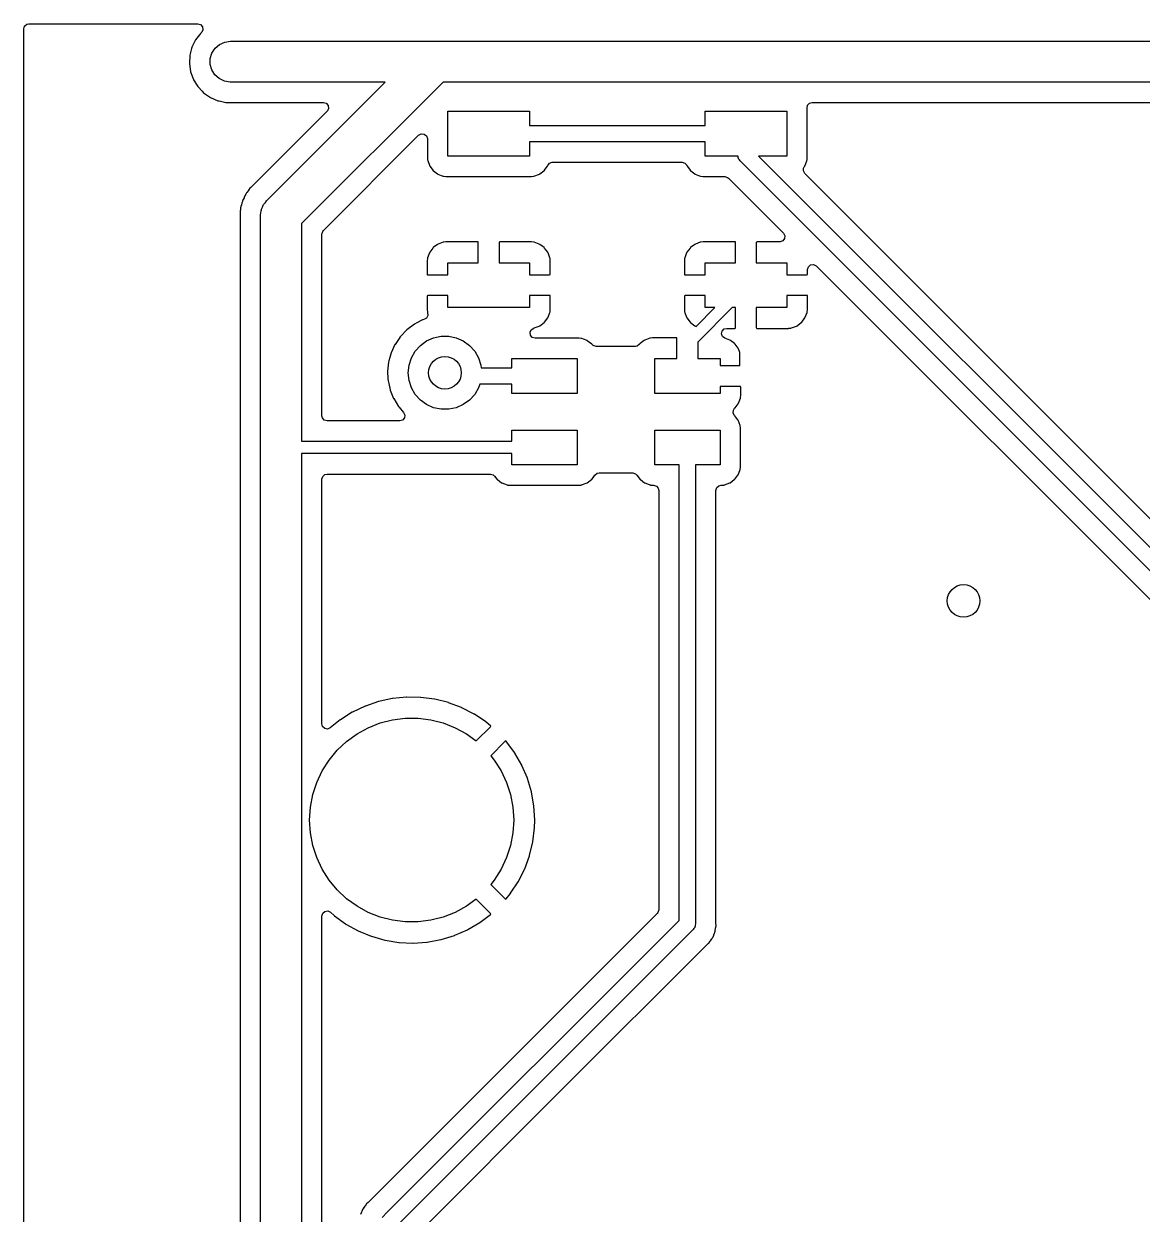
# Model space of a CAD drawing. Extents: x 1.24 to 7.5, y -5.89 to -4.14.
# Drawn here: x 1.24 to 2.318, y -5.301 to -4.154 of the extents above; entities that cross this region are included whole.
import ezdxf

# ---------------------------------------------------------------- set-up
doc = ezdxf.new("R2010")
doc.units = 0
doc.header["$MEASUREMENT"] = 0
doc.layers.add('BLACK', color=7, linetype='CONTINUOUS')

msp = doc.modelspace()

# ---------------------------------------------------------------- linework, layer by layer
at = {"layer": 'BLACK', "linetype": 'CONTINUOUS'}
for p, q in [((1.24096, -4.15584), (1.24308, -4.15401)), ((1.24308, -4.15401), (1.24514, -4.15356)), ((1.24514, -4.15356), (1.40794, -4.15356)), ((1.40794, -4.15356), (1.41063, -4.15435)), ((1.41063, -4.15435), (1.41246, -4.15646)), ((1.24018, -4.15852), (1.24096, -4.15584)), ((1.24018, -5.88085), (1.24018, -4.15852)), ((1.40955, -4.16417), (1.40579, -4.16902)), ((1.41054, -4.16289), (1.40955, -4.16417)), ((1.4107, -4.1627), (1.41054, -4.16289)), ((1.41054, -4.16289), (1.41054, -4.16289)), ((1.41117, -4.16229), (1.4107, -4.1627)), ((1.41169, -4.16177), (1.41117, -4.16229)), ((1.41285, -4.15923), (1.41169, -4.16177)), ((1.41246, -4.15646), (1.41285, -4.15923)), ((1.40197, -4.1773), (1.40024, -4.18394)), ((1.4022, -4.17644), (1.40197, -4.1773)), ((1.40226, -4.1762), (1.4022, -4.17644)), ((1.4022, -4.17644), (1.4022, -4.17644)), ((1.40579, -4.16902), (1.40226, -4.1762)), ((1.4215, -4.18174), (1.42454, -4.17706)), ((1.42454, -4.17706), (1.42876, -4.17342)), ((1.42876, -4.17342), (1.43385, -4.17111)), ((1.43385, -4.17111), (1.43937, -4.17031)), ((1.43937, -4.17031), (3.47795, -4.17031)), ((1.40024, -4.18394), (1.39982, -4.19193)), ((1.41987, -4.19267), (1.4199, -4.18709)), ((1.4199, -4.18709), (1.4215, -4.18174)), ((1.39982, -4.19193), (1.40102, -4.19985)), ((1.40102, -4.19985), (1.40378, -4.20736)), ((1.4214, -4.19804), (1.41987, -4.19267)), ((1.42438, -4.20276), (1.4214, -4.19804)), ((1.40378, -4.20736), (1.40392, -4.20757)), ((1.40392, -4.20757), (1.40392, -4.20757)), ((1.40392, -4.20757), (1.40787, -4.21394)), ((1.42856, -4.20645), (1.42438, -4.20276)), ((1.43361, -4.20882), (1.42856, -4.20645)), ((1.43913, -4.20968), (1.43361, -4.20882)), ((1.43937, -4.20969), (1.43913, -4.20968)), ((1.5887, -4.20969), (1.43937, -4.20969)), ((1.47429, -4.32409), (1.5887, -4.20969)), ((1.64437, -4.20969), (1.50789, -4.34617)), ((3.4698, -4.20969), (1.64437, -4.20969)), ((1.40787, -4.21394), (1.40787, -4.21394)), ((1.40787, -4.21394), (1.408, -4.21416)), ((1.408, -4.21416), (1.40817, -4.21434)), ((1.40817, -4.21434), (1.41226, -4.21866)), ((1.41226, -4.21866), (1.4135, -4.21997)), ((1.4135, -4.21997), (1.42005, -4.22456)), ((1.42005, -4.22456), (1.4274, -4.22774)), ((1.4274, -4.22774), (1.42842, -4.22795)), ((1.42842, -4.22795), (1.43505, -4.22934)), ((1.43505, -4.22934), (1.43505, -4.22934)), ((1.43505, -4.22934), (1.43523, -4.22938)), ((1.43523, -4.22938), (1.43542, -4.22939)), ((1.43542, -4.22939), (1.43543, -4.22939)), ((1.43543, -4.22939), (1.43543, -4.22939)), ((1.43543, -4.22939), (1.43549, -4.22939)), ((1.43549, -4.22939), (1.52915, -4.22939)), ((1.52915, -4.22939), (1.53183, -4.23018)), ((1.53183, -4.23018), (1.53366, -4.23229)), ((1.53366, -4.23229), (1.53406, -4.23506)), ((1.99538, -4.23489), (1.99587, -4.23213)), ((1.99546, -4.23562), (1.99538, -4.23489)), ((1.99587, -4.23213), (1.99777, -4.23009)), ((1.99777, -4.23009), (2.00031, -4.22939)), ((2.00031, -4.22939), (3.45958, -4.22939)), ((1.53266, -4.23786), (1.46081, -4.30971)), ((1.5329, -4.2376), (1.53266, -4.23786)), ((1.53406, -4.23506), (1.5329, -4.2376)), ((1.64902, -4.2811), (1.64902, -4.2378)), ((1.64902, -4.2378), (1.72776, -4.2378)), ((1.72776, -4.2378), (1.72776, -4.25157)), ((1.89705, -4.25157), (1.89705, -4.2378)), ((1.89705, -4.2378), (1.97579, -4.2378)), ((1.97579, -4.2378), (1.97579, -4.2811)), ((1.99549, -4.23593), (1.99546, -4.23562)), ((1.99549, -4.28297), (1.99549, -4.23593)), ((1.72776, -4.25157), (1.89705, -4.25157)), ((1.52905, -4.35288), (1.62084, -4.26108)), ((1.62084, -4.26108), (1.6233, -4.25974)), ((1.6233, -4.25974), (1.62608, -4.25994)), ((1.62608, -4.25994), (1.62832, -4.26162)), ((1.62832, -4.26162), (1.6293, -4.26424)), ((1.6293, -4.26424), (1.62931, -4.26459)), ((1.62931, -4.26459), (1.62931, -4.27483)), ((1.89705, -4.26732), (1.72776, -4.26732)), ((1.72776, -4.26732), (1.72776, -4.2811)), ((1.89705, -4.2811), (1.89705, -4.26732)), ((1.62931, -4.27483), (1.62931, -4.28297)), ((1.62931, -4.28297), (1.62933, -4.2831)), ((1.62933, -4.2831), (1.62933, -4.2831)), ((1.62933, -4.2831), (1.62951, -4.28484)), ((1.62951, -4.28484), (1.62957, -4.28538)), ((1.62957, -4.28538), (1.63155, -4.29066)), ((1.63155, -4.29066), (1.63177, -4.29094)), ((1.63177, -4.29094), (1.63177, -4.29095)), ((1.63177, -4.29095), (1.63391, -4.2938)), ((1.72776, -4.2811), (1.64902, -4.2811)), ((1.74287, -4.2938), (1.74501, -4.29095)), ((1.74501, -4.29094), (1.74522, -4.29066)), ((1.74501, -4.29095), (1.74501, -4.29094)), ((1.74522, -4.29066), (1.74537, -4.29025)), ((1.74537, -4.29025), (1.74543, -4.29018)), ((1.74543, -4.29018), (1.74551, -4.29002)), ((1.74551, -4.29002), (1.74553, -4.29003)), ((1.74553, -4.29003), (1.74705, -4.28801)), ((1.74705, -4.28801), (1.74967, -4.28704)), ((1.74967, -4.28704), (1.75002, -4.28703)), ((1.75002, -4.28703), (1.87478, -4.28703)), ((1.87478, -4.28703), (1.87747, -4.28782)), ((1.87747, -4.28782), (1.8793, -4.28993)), ((1.8793, -4.28993), (1.87943, -4.29025)), ((1.87943, -4.29025), (1.87959, -4.29066)), ((1.87959, -4.29066), (1.8798, -4.29094)), ((1.8798, -4.29094), (1.8798, -4.29095)), ((1.8798, -4.29095), (1.88194, -4.2938)), ((1.92875, -4.2811), (1.89705, -4.2811)), ((1.92884, -4.28148), (1.92875, -4.2811)), ((1.92898, -4.28279), (1.92884, -4.28148)), ((1.92922, -4.28317), (1.92898, -4.28279)), ((1.92932, -4.28361), (1.92922, -4.28317)), ((1.93014, -4.28464), (1.92932, -4.28361)), ((1.93084, -4.28575), (1.93014, -4.28464)), ((2.94593, -5.30084), (1.93084, -4.28575)), ((1.97579, -4.2811), (1.94846, -4.2811)), ((1.94846, -4.2811), (2.95476, -5.2874)), ((1.992, -4.29267), (1.99267, -4.29143)), ((1.99267, -4.29143), (1.99304, -4.29095)), ((1.99304, -4.29095), (1.99325, -4.29066)), ((1.99325, -4.29066), (1.99507, -4.28579)), ((1.99507, -4.28579), (1.99512, -4.28567)), ((1.99512, -4.28567), (1.99523, -4.28538)), ((1.99512, -4.28567), (1.99512, -4.28567)), ((1.99523, -4.28538), (1.9953, -4.28475)), ((1.9953, -4.28475), (1.99548, -4.2831)), ((1.99548, -4.2831), (1.99549, -4.28297)), ((1.99548, -4.2831), (1.99548, -4.2831)), ((1.63391, -4.2938), (1.63494, -4.29518)), ((1.63494, -4.29518), (1.63522, -4.29539)), ((1.63522, -4.29539), (1.63917, -4.29835)), ((1.63917, -4.29835), (1.63917, -4.29835)), ((1.63917, -4.29835), (1.63946, -4.29856)), ((1.63946, -4.29856), (1.64262, -4.29975)), ((1.64262, -4.29975), (1.64445, -4.30044)), ((1.64445, -4.30044), (1.64445, -4.30044)), ((1.64445, -4.30044), (1.64474, -4.30055)), ((1.64474, -4.30055), (1.64505, -4.30058)), ((1.64505, -4.30058), (1.64505, -4.30058)), ((1.64505, -4.30058), (1.64702, -4.30079)), ((1.64702, -4.30079), (1.64715, -4.30081)), ((1.64715, -4.30081), (1.68838, -4.30081)), ((1.68838, -4.30081), (1.72962, -4.30081)), ((1.72962, -4.30081), (1.72975, -4.30079)), ((1.72975, -4.30079), (1.73172, -4.30058)), ((1.72975, -4.30079), (1.72975, -4.30079)), ((1.73172, -4.30058), (1.73203, -4.30055)), ((1.73172, -4.30058), (1.73172, -4.30058)), ((1.73203, -4.30055), (1.73732, -4.29856)), ((1.73732, -4.29856), (1.7376, -4.29835)), ((1.7376, -4.29835), (1.74155, -4.29539)), ((1.7376, -4.29835), (1.7376, -4.29835)), ((1.74155, -4.29539), (1.74183, -4.29518)), ((1.74183, -4.29518), (1.74287, -4.2938)), ((1.88194, -4.2938), (1.88297, -4.29518)), ((1.88297, -4.29518), (1.88325, -4.29539)), ((1.88325, -4.29539), (1.8872, -4.29835)), ((1.8872, -4.29835), (1.8872, -4.29835)), ((1.8872, -4.29835), (1.88749, -4.29856)), ((1.88749, -4.29856), (1.89065, -4.29975)), ((1.89065, -4.29975), (1.89248, -4.30044)), ((1.89248, -4.30044), (1.89248, -4.30044)), ((1.89248, -4.30044), (1.89277, -4.30055)), ((1.89277, -4.30055), (1.89308, -4.30058)), ((1.89308, -4.30058), (1.89308, -4.30058)), ((1.89308, -4.30058), (1.89505, -4.30079)), ((1.89505, -4.30079), (1.89518, -4.30081)), ((1.89518, -4.30081), (1.91597, -4.30081)), ((1.91597, -4.30081), (1.91865, -4.30159)), ((1.91865, -4.30159), (1.91948, -4.30226)), ((1.91948, -4.30226), (1.97261, -4.35539)), ((1.9918, -4.29546), (1.992, -4.29267)), ((1.99314, -4.29791), (1.9918, -4.29546)), ((2.96147, -5.26624), (1.99314, -4.29791)), ((1.45666, -4.31438), (1.45515, -4.31622)), ((1.45687, -4.31409), (1.45666, -4.31438)), ((1.45824, -4.31214), (1.45687, -4.31409)), ((1.45911, -4.31131), (1.45824, -4.31214)), ((1.46071, -4.30981), (1.45911, -4.31131)), ((1.46081, -4.30971), (1.46071, -4.30981)), ((1.45042, -4.32629), (1.44998, -4.32836)), ((1.45047, -4.32604), (1.45042, -4.32629)), ((1.45042, -4.32629), (1.45042, -4.32629)), ((1.45092, -4.325), (1.45047, -4.32604)), ((1.45113, -4.3244), (1.45092, -4.325)), ((1.45138, -4.32355), (1.45113, -4.3244)), ((1.45145, -4.32331), (1.45138, -4.32355)), ((1.45156, -4.32309), (1.45145, -4.32331)), ((1.45255, -4.3212), (1.45156, -4.32309)), ((1.45156, -4.32309), (1.45156, -4.32309)), ((1.4527, -4.32088), (1.45255, -4.3212)), ((1.45355, -4.31893), (1.4527, -4.32088)), ((1.45365, -4.3187), (1.45355, -4.31893)), ((1.45355, -4.31893), (1.45355, -4.31893)), ((1.4543, -4.31777), (1.45365, -4.3187)), ((1.45463, -4.31722), (1.4543, -4.31777)), ((1.45504, -4.31644), (1.45463, -4.31722)), ((1.45515, -4.31622), (1.45504, -4.31644)), ((1.45504, -4.31644), (1.45504, -4.31644)), ((1.47176, -4.3272), (1.47308, -4.3257)), ((1.47308, -4.3257), (1.47429, -4.32409)), ((1.44871, -4.33795), (1.44863, -4.33898)), ((1.4488, -4.33668), (1.44871, -4.33795)), ((1.44882, -4.3363), (1.4488, -4.33668)), ((1.44883, -4.33387), (1.44882, -4.33414)), ((1.44882, -4.33414), (1.44882, -4.3363)), ((1.44906, -4.33276), (1.44883, -4.33387)), ((1.44915, -4.33213), (1.44906, -4.33276)), ((1.44922, -4.33125), (1.44915, -4.33213)), ((1.44924, -4.331), (1.44922, -4.33125)), ((1.4499, -4.32872), (1.44924, -4.331)), ((1.44998, -4.32836), (1.4499, -4.32872)), ((1.46852, -4.33777), (1.46883, -4.33579)), ((1.46852, -4.33801), (1.46852, -4.33777)), ((1.46852, -5.77199), (1.46852, -4.33801)), ((1.46883, -4.33579), (1.46898, -4.33379)), ((1.46898, -4.33379), (1.46926, -4.33304)), ((1.46926, -4.33304), (1.46938, -4.33226)), ((1.46938, -4.33226), (1.47024, -4.33044)), ((1.47024, -4.33044), (1.47094, -4.32856)), ((1.47094, -4.32856), (1.47142, -4.32792)), ((1.47142, -4.32792), (1.47176, -4.3272)), ((1.44863, -4.33898), (1.44866, -4.33923)), ((1.44866, -4.33923), (1.44878, -4.34018)), ((1.44878, -4.34018), (1.44882, -4.34081)), ((1.44882, -4.34081), (1.44882, -5.77135)), ((1.50789, -4.34617), (1.50789, -4.5561)), ((1.5276, -4.35638), (1.52839, -4.3537)), ((1.5276, -4.53144), (1.5276, -4.35638)), ((1.52839, -4.3537), (1.52905, -4.35288)), ((1.97375, -4.36063), (1.97207, -4.36287)), ((1.97261, -4.35539), (1.97395, -4.35784)), ((1.97395, -4.35784), (1.97375, -4.36063)), ((1.63452, -4.36985), (1.6315, -4.37387)), ((1.63501, -4.36936), (1.63452, -4.36985)), ((1.63903, -4.36635), (1.63501, -4.36936)), ((1.63964, -4.36601), (1.63903, -4.36635)), ((1.64439, -4.36423), (1.63964, -4.36601)), ((1.64499, -4.36409), (1.64439, -4.36423)), ((1.64699, -4.36387), (1.64499, -4.36409)), ((1.64726, -4.36386), (1.64699, -4.36387)), ((1.67785, -4.36386), (1.64726, -4.36386)), ((1.67815, -4.36392), (1.67785, -4.36386)), ((1.67821, -4.36397), (1.67815, -4.36392)), ((1.67839, -4.36457), (1.67821, -4.36397)), ((1.67839, -4.38386), (1.67839, -4.36457)), ((1.69845, -4.36409), (1.69839, -4.36439)), ((1.69839, -4.36439), (1.69839, -4.38386)), ((1.6985, -4.36403), (1.69845, -4.36409)), ((1.6991, -4.36386), (1.6985, -4.36403)), ((1.72951, -4.36386), (1.6991, -4.36386)), ((1.72978, -4.36387), (1.72951, -4.36386)), ((1.73179, -4.36409), (1.72978, -4.36387)), ((1.73239, -4.36423), (1.73179, -4.36409)), ((1.73713, -4.36601), (1.73239, -4.36423)), ((1.73774, -4.36635), (1.73713, -4.36601)), ((1.74176, -4.36936), (1.73774, -4.36635)), ((1.74226, -4.36985), (1.74176, -4.36936)), ((1.74527, -4.37387), (1.74226, -4.36985)), ((1.88255, -4.36985), (1.87954, -4.37387)), ((1.88304, -4.36936), (1.88255, -4.36985)), ((1.88706, -4.36635), (1.88304, -4.36936)), ((1.88768, -4.36601), (1.88706, -4.36635)), ((1.89242, -4.36423), (1.88768, -4.36601)), ((1.89302, -4.36409), (1.89242, -4.36423)), ((1.89502, -4.36387), (1.89302, -4.36409)), ((1.89529, -4.36386), (1.89502, -4.36387)), ((1.92588, -4.36386), (1.89529, -4.36386)), ((1.92619, -4.36392), (1.92588, -4.36386)), ((1.92624, -4.36397), (1.92619, -4.36392)), ((1.92642, -4.36457), (1.92624, -4.36397)), ((1.92642, -4.38386), (1.92642, -4.36457)), ((1.94648, -4.36409), (1.94642, -4.36439)), ((1.94642, -4.36439), (1.94642, -4.38386)), ((1.94653, -4.36403), (1.94648, -4.36409)), ((1.94713, -4.36386), (1.94653, -4.36403)), ((1.9691, -4.36386), (1.94713, -4.36386)), ((1.96945, -4.36385), (1.9691, -4.36386)), ((1.97207, -4.36287), (1.96945, -4.36385)), ((1.62903, -4.38183), (1.62902, -4.3821)), ((1.62902, -4.3821), (1.62902, -4.3948)), ((1.62925, -4.37983), (1.62903, -4.38183)), ((1.62939, -4.37923), (1.62925, -4.37983)), ((1.63117, -4.37449), (1.62939, -4.37923)), ((1.6315, -4.37387), (1.63117, -4.37449)), ((1.64902, -4.39551), (1.64902, -4.38386)), ((1.64902, -4.38386), (1.67839, -4.38386)), ((1.69839, -4.38386), (1.72776, -4.38386)), ((1.72776, -4.38386), (1.72776, -4.39551)), ((1.7456, -4.37449), (1.74527, -4.37387)), ((1.74738, -4.37923), (1.7456, -4.37449)), ((1.74752, -4.37983), (1.74738, -4.37923)), ((1.74774, -4.38183), (1.74752, -4.37983)), ((1.74776, -4.3821), (1.74774, -4.38183)), ((1.74776, -4.39498), (1.74776, -4.3821)), ((1.87706, -4.38183), (1.87705, -4.3821)), ((1.87705, -4.3821), (1.87705, -4.3948)), ((1.87728, -4.37983), (1.87706, -4.38183)), ((1.87742, -4.37923), (1.87728, -4.37983)), ((1.8792, -4.37449), (1.87742, -4.37923)), ((1.87954, -4.37387), (1.8792, -4.37449)), ((1.89705, -4.39551), (1.89705, -4.38386)), ((1.89705, -4.38386), (1.92642, -4.38386)), ((1.94642, -4.38386), (1.97579, -4.38386)), ((1.97579, -4.38386), (1.97579, -4.39551)), ((1.62902, -4.3948), (1.62919, -4.3954)), ((1.62919, -4.3954), (1.62925, -4.39545)), ((1.62925, -4.39545), (1.62955, -4.39551)), ((1.62955, -4.39551), (1.64902, -4.39551)), ((1.72776, -4.39551), (1.74704, -4.39551)), ((1.74704, -4.39551), (1.74764, -4.39534)), ((1.74764, -4.39534), (1.74769, -4.39528)), ((1.74769, -4.39528), (1.74776, -4.39498)), ((1.87705, -4.3948), (1.87722, -4.3954)), ((1.87722, -4.3954), (1.87728, -4.39545)), ((1.87728, -4.39545), (1.87758, -4.39551)), ((1.87758, -4.39551), (1.89705, -4.39551)), ((1.97579, -4.39551), (1.99507, -4.39551)), ((1.99507, -4.39551), (1.99567, -4.39534)), ((1.99567, -4.39534), (1.99572, -4.39528)), ((1.99572, -4.39528), (1.99579, -4.39498)), ((1.99579, -4.39055), (1.99657, -4.38786)), ((1.99579, -4.39498), (1.99579, -4.39055)), ((1.99657, -4.38786), (1.99869, -4.38603)), ((1.99869, -4.38603), (2.00145, -4.38563)), ((2.00145, -4.38563), (2.004, -4.3868)), ((2.004, -4.3868), (2.00426, -4.38704)), ((2.00426, -4.38704), (2.93117, -5.31395)), ((1.62908, -4.41574), (1.62902, -4.41605)), ((1.62902, -4.41605), (1.62902, -4.42892)), ((1.62913, -4.41569), (1.62908, -4.41574)), ((1.62973, -4.41551), (1.62913, -4.41569)), ((1.64902, -4.41551), (1.62973, -4.41551)), ((1.64902, -4.42717), (1.64902, -4.41551)), ((1.74722, -4.41551), (1.72776, -4.41551)), ((1.72776, -4.41551), (1.72776, -4.42717)), ((1.74752, -4.41558), (1.74722, -4.41551)), ((1.74758, -4.41563), (1.74752, -4.41558)), ((1.74776, -4.41622), (1.74758, -4.41563)), ((1.74776, -4.42892), (1.74776, -4.41622)), ((1.87711, -4.41574), (1.87705, -4.41605)), ((1.87705, -4.41605), (1.87705, -4.42892)), ((1.87716, -4.41569), (1.87711, -4.41574)), ((1.87776, -4.41551), (1.87716, -4.41569)), ((1.89705, -4.41551), (1.87776, -4.41551)), ((1.89705, -4.42717), (1.89705, -4.41551)), ((1.99525, -4.41551), (1.97579, -4.41551)), ((1.97579, -4.41551), (1.97579, -4.42717)), ((1.99556, -4.41558), (1.99525, -4.41551)), ((1.99561, -4.41563), (1.99556, -4.41558)), ((1.99579, -4.41622), (1.99561, -4.41563)), ((1.99579, -4.42892), (1.99579, -4.41622)), ((1.62902, -4.42892), (1.62903, -4.42919)), ((1.62903, -4.42919), (1.62925, -4.43119)), ((1.72776, -4.42717), (1.64902, -4.42717)), ((1.74752, -4.43119), (1.74774, -4.42919)), ((1.74774, -4.42919), (1.74776, -4.42892)), ((1.87705, -4.42892), (1.87706, -4.42919)), ((1.87706, -4.42919), (1.87728, -4.43119)), ((1.88832, -4.44526), (1.90641, -4.42717)), ((1.92312, -4.42717), (1.88992, -4.46036)), ((1.90641, -4.42717), (1.89705, -4.42717)), ((1.92642, -4.42717), (1.92312, -4.42717)), ((1.92642, -4.44663), (1.92642, -4.42717)), ((1.97579, -4.42717), (1.94642, -4.42717)), ((1.94642, -4.42717), (1.94642, -4.44645)), ((1.99556, -4.43119), (1.99577, -4.42919)), ((1.99577, -4.42919), (1.99579, -4.42892)), ((1.6246, -4.43909), (1.61926, -4.44187)), ((1.62478, -4.439), (1.6246, -4.43909)), ((1.6246, -4.43909), (1.6246, -4.43909)), ((1.62637, -4.43848), (1.62478, -4.439)), ((1.62834, -4.43726), (1.62637, -4.43848)), ((1.62968, -4.43481), (1.62834, -4.43726)), ((1.62925, -4.43119), (1.62939, -4.4318)), ((1.62939, -4.4318), (1.62947, -4.43202)), ((1.62947, -4.43202), (1.62968, -4.43481)), ((1.74176, -4.44166), (1.74226, -4.44117)), ((1.74226, -4.44117), (1.74527, -4.43715)), ((1.74527, -4.43715), (1.7456, -4.43654)), ((1.7456, -4.43654), (1.74738, -4.4318)), ((1.74738, -4.4318), (1.74752, -4.43119)), ((1.87728, -4.43119), (1.87742, -4.4318)), ((1.87742, -4.4318), (1.8792, -4.43654)), ((1.8792, -4.43654), (1.87954, -4.43715)), ((1.87954, -4.43715), (1.88255, -4.44117)), ((1.88255, -4.44117), (1.88304, -4.44166)), ((1.98979, -4.44166), (1.99029, -4.44117)), ((1.99029, -4.44117), (1.9933, -4.43715)), ((1.9933, -4.43715), (1.99363, -4.43654)), ((1.99363, -4.43654), (1.99541, -4.4318)), ((1.99541, -4.4318), (1.99556, -4.43119)), ((1.60949, -4.44863), (1.60322, -4.45518)), ((1.61674, -4.44318), (1.60949, -4.44863)), ((1.61926, -4.44187), (1.61674, -4.44318)), ((1.72822, -4.45101), (1.72938, -4.44846)), ((1.72862, -4.45377), (1.72822, -4.45101)), ((1.72938, -4.44846), (1.73198, -4.44689)), ((1.73198, -4.44689), (1.73239, -4.44679)), ((1.73239, -4.44679), (1.73713, -4.44501)), ((1.73713, -4.44501), (1.73774, -4.44468)), ((1.73774, -4.44468), (1.74176, -4.44166)), ((1.88304, -4.44166), (1.88706, -4.44468)), ((1.88706, -4.44468), (1.88768, -4.44501)), ((1.88768, -4.44501), (1.88832, -4.44526)), ((1.91289, -4.45247), (1.91349, -4.44974)), ((1.91386, -4.45509), (1.91289, -4.45247)), ((1.91349, -4.44974), (1.91547, -4.44777)), ((1.91547, -4.44777), (1.91784, -4.44717)), ((1.91784, -4.44717), (1.9257, -4.44717)), ((1.9257, -4.44717), (1.9263, -4.44699)), ((1.9263, -4.44699), (1.92635, -4.44693)), ((1.92635, -4.44693), (1.92642, -4.44663)), ((1.94642, -4.44645), (1.94659, -4.44705)), ((1.94659, -4.44705), (1.94665, -4.4471)), ((1.94665, -4.4471), (1.94695, -4.44717)), ((1.94695, -4.44717), (1.97755, -4.44717)), ((1.97755, -4.44717), (1.97781, -4.44715)), ((1.97781, -4.44715), (1.97982, -4.44693)), ((1.97982, -4.44693), (1.98042, -4.44679)), ((1.98042, -4.44679), (1.98516, -4.44501)), ((1.98516, -4.44501), (1.98577, -4.44468)), ((1.98577, -4.44468), (1.98979, -4.44166)), ((1.59803, -4.46286), (1.59438, -4.47071)), ((1.59811, -4.46267), (1.59803, -4.46286)), ((1.59803, -4.46286), (1.59803, -4.46286)), ((1.60192, -4.45709), (1.59811, -4.46267)), ((1.60311, -4.45535), (1.60192, -4.45709)), ((1.60322, -4.45518), (1.60311, -4.45535)), ((1.60311, -4.45535), (1.60311, -4.45535)), ((1.61755, -4.46917), (1.62251, -4.46367)), ((1.62251, -4.46367), (1.6285, -4.45931)), ((1.6285, -4.45931), (1.63527, -4.4563)), ((1.63527, -4.4563), (1.64252, -4.45476)), ((1.64252, -4.45476), (1.64992, -4.45476)), ((1.64992, -4.45476), (1.65717, -4.4563)), ((1.65717, -4.4563), (1.66394, -4.45931)), ((1.66394, -4.45931), (1.66993, -4.46367)), ((1.66993, -4.46367), (1.67489, -4.46917)), ((1.73045, -4.45589), (1.72862, -4.45377)), ((1.73313, -4.45667), (1.73045, -4.45589)), ((1.77512, -4.45667), (1.73313, -4.45667)), ((1.77549, -4.45667), (1.77512, -4.45667)), ((1.77562, -4.45669), (1.77549, -4.45667)), ((1.77759, -4.4569), (1.77562, -4.45669)), ((1.77562, -4.45669), (1.77562, -4.45669)), ((1.7779, -4.45693), (1.77759, -4.4569)), ((1.77759, -4.4569), (1.77759, -4.4569)), ((1.77819, -4.45704), (1.7779, -4.45693)), ((1.77966, -4.4576), (1.77819, -4.45704)), ((1.77819, -4.45704), (1.77819, -4.45704)), ((1.78318, -4.45892), (1.77966, -4.4576)), ((1.78346, -4.45913), (1.78318, -4.45892)), ((1.7857, -4.4608), (1.78346, -4.45913)), ((1.78346, -4.45913), (1.78346, -4.45913)), ((1.7877, -4.4623), (1.7857, -4.4608)), ((1.78791, -4.46258), (1.7877, -4.4623)), ((1.78816, -4.46283), (1.78791, -4.46258)), ((1.78817, -4.46282), (1.78816, -4.46283)), ((1.7892, -4.46378), (1.78817, -4.46282)), ((1.79188, -4.46457), (1.7892, -4.46378)), ((1.8298, -4.46457), (1.79188, -4.46457)), ((1.83153, -4.46426), (1.8298, -4.46457)), ((1.83377, -4.46258), (1.83153, -4.46426)), ((1.83393, -4.46237), (1.83377, -4.46258)), ((1.83442, -4.46188), (1.83393, -4.46237)), ((1.83844, -4.45887), (1.83442, -4.46188)), ((1.83905, -4.45853), (1.83844, -4.45887)), ((1.8438, -4.45675), (1.83905, -4.45853)), ((1.8444, -4.45661), (1.8438, -4.45675)), ((1.8464, -4.45639), (1.8444, -4.45661)), ((1.84667, -4.45638), (1.8464, -4.45639)), ((1.86939, -4.45638), (1.84667, -4.45638)), ((1.86969, -4.45644), (1.86939, -4.45638)), ((1.86975, -4.45649), (1.86969, -4.45644)), ((1.86992, -4.45709), (1.86975, -4.45649)), ((1.86992, -4.47638), (1.86992, -4.45709)), ((1.88992, -4.46036), (1.88992, -4.47638)), ((1.9161, -4.45677), (1.91386, -4.45509)), ((1.92079, -4.45853), (1.9161, -4.45677)), ((1.9214, -4.45887), (1.92079, -4.45853)), ((1.92542, -4.46188), (1.9214, -4.45887)), ((1.92592, -4.46237), (1.92542, -4.46188)), ((1.92893, -4.46639), (1.92592, -4.46237)), ((1.59307, -4.47532), (1.59216, -4.47859)), ((1.5943, -4.4709), (1.59307, -4.47532)), ((1.59438, -4.47071), (1.5943, -4.4709)), ((1.61156, -4.48263), (1.61385, -4.47559)), ((1.61385, -4.47559), (1.61755, -4.46917)), ((1.67489, -4.46917), (1.67859, -4.47559)), ((1.67859, -4.47559), (1.68088, -4.48263)), ((1.92926, -4.46701), (1.92893, -4.46639)), ((1.93051, -4.47033), (1.92926, -4.46701)), ((1.93051, -4.48311), (1.93051, -4.47033)), ((1.59185, -4.47984), (1.59094, -4.48836)), ((1.59187, -4.47963), (1.59185, -4.47984)), ((1.59216, -4.47859), (1.59187, -4.47963)), ((1.61079, -4.49), (1.61156, -4.48263)), ((1.68088, -4.48263), (1.68115, -4.48524)), ((1.68115, -4.48524), (1.71063, -4.48524)), ((1.71063, -4.48524), (1.71063, -4.47638)), ((1.71063, -4.47638), (1.77362, -4.47638)), ((1.77362, -4.47638), (1.77362, -4.50984)), ((1.84843, -4.50984), (1.84843, -4.47638)), ((1.84843, -4.47638), (1.86992, -4.47638)), ((1.88992, -4.47638), (1.91142, -4.47638)), ((1.91142, -4.47638), (1.91142, -4.48311)), ((1.91142, -4.48311), (1.93051, -4.48311)), ((1.59094, -4.48836), (1.59091, -4.48865)), ((1.59091, -4.48865), (1.59092, -4.48885)), ((1.59092, -4.48885), (1.59092, -4.48885)), ((1.59092, -4.48885), (1.59131, -4.4955)), ((1.59131, -4.4955), (1.59143, -4.4977)), ((1.59143, -4.4977), (1.59148, -4.4979)), ((1.59148, -4.4979), (1.59148, -4.4979)), ((1.59148, -4.4979), (1.59205, -4.50043)), ((1.61156, -4.49737), (1.61079, -4.49)), ((1.61385, -4.50441), (1.61156, -4.49737)), ((1.59205, -4.50043), (1.59343, -4.50654)), ((1.59343, -4.50654), (1.5935, -4.50673)), ((1.5935, -4.50673), (1.5935, -4.50673)), ((1.5935, -4.50673), (1.59676, -4.51476)), ((1.61755, -4.51083), (1.61385, -4.50441)), ((1.67859, -4.50441), (1.67489, -4.51083)), ((1.6797, -4.50098), (1.67859, -4.50441)), ((1.71063, -4.50098), (1.6797, -4.50098)), ((1.71063, -4.50984), (1.71063, -4.50098)), ((1.77362, -4.50984), (1.71063, -4.50984)), ((1.91142, -4.50984), (1.84843, -4.50984)), ((1.93088, -4.50311), (1.91142, -4.50311)), ((1.91142, -4.50311), (1.91142, -4.50984)), ((1.93119, -4.50318), (1.93088, -4.50311)), ((1.93124, -4.50322), (1.93119, -4.50318)), ((1.93142, -4.50382), (1.93124, -4.50322)), ((1.93142, -4.5116), (1.93142, -4.50382)), ((1.59676, -4.51476), (1.59684, -4.51495)), ((1.59684, -4.51495), (1.60157, -4.52268)), ((1.62251, -4.51633), (1.61755, -4.51083)), ((1.6285, -4.52069), (1.62251, -4.51633)), ((1.63527, -4.5237), (1.6285, -4.52069)), ((1.66394, -4.52069), (1.65717, -4.5237)), ((1.66993, -4.51633), (1.66394, -4.52069)), ((1.67489, -4.51083), (1.66993, -4.51633)), ((1.92592, -4.52385), (1.92893, -4.51983)), ((1.92893, -4.51983), (1.92926, -4.51921)), ((1.92926, -4.51921), (1.93104, -4.51447)), ((1.93104, -4.51447), (1.93119, -4.51387)), ((1.93119, -4.51387), (1.9314, -4.51187)), ((1.9314, -4.51187), (1.93142, -4.5116)), ((1.52805, -4.5335), (1.5276, -4.53144)), ((1.60157, -4.52268), (1.60193, -4.52309)), ((1.60193, -4.52309), (1.60635, -4.52819)), ((1.60635, -4.52819), (1.60751, -4.53073)), ((1.60751, -4.53073), (1.60711, -4.5335)), ((1.64252, -4.52524), (1.63527, -4.5237)), ((1.64992, -4.52524), (1.64252, -4.52524)), ((1.65717, -4.5237), (1.64992, -4.52524)), ((1.92416, -4.52882), (1.92436, -4.52604)), ((1.92543, -4.53115), (1.92416, -4.52882)), ((1.92436, -4.52604), (1.9255, -4.52426)), ((1.92549, -4.5312), (1.92543, -4.53115)), ((1.92571, -4.53148), (1.92549, -4.5312)), ((1.9255, -4.52426), (1.92592, -4.52385)), ((1.92867, -4.53543), (1.92571, -4.53148)), ((1.52988, -4.53561), (1.52805, -4.5335)), ((1.53256, -4.5364), (1.52988, -4.53561)), ((1.6026, -4.5364), (1.53256, -4.5364)), ((1.60528, -4.53561), (1.6026, -4.5364)), ((1.60711, -4.5335), (1.60528, -4.53561)), ((1.92888, -4.53572), (1.92867, -4.53543)), ((1.92867, -4.53543), (1.92867, -4.53543)), ((1.93086, -4.541), (1.92888, -4.53572)), ((1.93112, -4.54341), (1.93086, -4.541)), ((1.93112, -4.58061), (1.93112, -4.54341)), ((1.50789, -4.5561), (1.71063, -4.5561)), ((1.71063, -4.5561), (1.71063, -4.54528)), ((1.71063, -4.54528), (1.77362, -4.54528)), ((1.77362, -4.54528), (1.77362, -4.57874)), ((1.84843, -4.57874), (1.84843, -4.54528)), ((1.84843, -4.54528), (1.91142, -4.54528)), ((1.91142, -4.54528), (1.91142, -4.57874)), ((1.71063, -4.56791), (1.50789, -4.56791)), ((1.50789, -4.56791), (1.50789, -5.76383)), ((1.71063, -4.57874), (1.71063, -4.56791)), ((1.77362, -4.57874), (1.71063, -4.57874)), ((1.87205, -4.57874), (1.84843, -4.57874)), ((1.87205, -5.01804), (1.87205, -4.57874)), ((1.91142, -4.57874), (1.8878, -4.57874)), ((1.8878, -4.57874), (1.8878, -5.02131)), ((1.5276, -4.59258), (1.52839, -4.5899)), ((1.52839, -4.5899), (1.5305, -4.58807)), ((1.5305, -4.58807), (1.53256, -4.58762)), ((1.53256, -4.58762), (1.69018, -4.58762)), ((1.69018, -4.58762), (1.69286, -4.58841)), ((1.69286, -4.58841), (1.69415, -4.5896)), ((1.69415, -4.5896), (1.69655, -4.59282)), ((1.7877, -4.59282), (1.79086, -4.5886)), ((1.79086, -4.5886), (1.7931, -4.58693)), ((1.7931, -4.58693), (1.79483, -4.58661)), ((1.79483, -4.58661), (1.82722, -4.58661)), ((1.82722, -4.58661), (1.8299, -4.5874)), ((1.8299, -4.5874), (1.83119, -4.5886)), ((1.83119, -4.5886), (1.83435, -4.59282)), ((1.92571, -4.59253), (1.92867, -4.58858)), ((1.92867, -4.58858), (1.92888, -4.5883)), ((1.92867, -4.58858), (1.92867, -4.58858)), ((1.92888, -4.5883), (1.93042, -4.58419)), ((1.93042, -4.58419), (1.93075, -4.58331)), ((1.93075, -4.58331), (1.93086, -4.58301)), ((1.93075, -4.58331), (1.93075, -4.58331)), ((1.93086, -4.58301), (1.93103, -4.58147)), ((1.93103, -4.58147), (1.93111, -4.58074)), ((1.93111, -4.58074), (1.93112, -4.58061)), ((1.93111, -4.58074), (1.93111, -4.58074)), ((1.5276, -4.82854), (1.5276, -4.59258)), ((1.69655, -4.59282), (1.69684, -4.59303)), ((1.69684, -4.59303), (1.70079, -4.59599)), ((1.70079, -4.59599), (1.70079, -4.59599)), ((1.70079, -4.59599), (1.70107, -4.5962)), ((1.70107, -4.5962), (1.70366, -4.59717)), ((1.70366, -4.59717), (1.70606, -4.59807)), ((1.70606, -4.59807), (1.70606, -4.59807)), ((1.70606, -4.59807), (1.70636, -4.59818)), ((1.70636, -4.59818), (1.70666, -4.59822)), ((1.70666, -4.59822), (1.70666, -4.59822)), ((1.70666, -4.59822), (1.70863, -4.59843)), ((1.70863, -4.59843), (1.70876, -4.59844)), ((1.70876, -4.59844), (1.74212, -4.59844)), ((1.74212, -4.59844), (1.77549, -4.59844)), ((1.77549, -4.59844), (1.77562, -4.59843)), ((1.77562, -4.59843), (1.77759, -4.59822)), ((1.77562, -4.59843), (1.77562, -4.59843)), ((1.77759, -4.59822), (1.7779, -4.59818)), ((1.77759, -4.59822), (1.77759, -4.59822)), ((1.7779, -4.59818), (1.78318, -4.5962)), ((1.78318, -4.5962), (1.78346, -4.59599)), ((1.78346, -4.59599), (1.78742, -4.59303)), ((1.78346, -4.59599), (1.78346, -4.59599)), ((1.78742, -4.59303), (1.7877, -4.59282)), ((1.83435, -4.59282), (1.83463, -4.59303)), ((1.83463, -4.59303), (1.83858, -4.59599)), ((1.83858, -4.59599), (1.83858, -4.59599)), ((1.83858, -4.59599), (1.83887, -4.5962)), ((1.83887, -4.5962), (1.84146, -4.59717)), ((1.84146, -4.59717), (1.84386, -4.59807)), ((1.84386, -4.59807), (1.84386, -4.59807)), ((1.84386, -4.59807), (1.84415, -4.59818)), ((1.84415, -4.59818), (1.84446, -4.59822)), ((1.84446, -4.59822), (1.84446, -4.59822)), ((1.84446, -4.59822), (1.84643, -4.59843)), ((1.84643, -4.59843), (1.84656, -4.59844)), ((1.84656, -4.59844), (1.84738, -4.59844)), ((1.84738, -4.59844), (1.85006, -4.59923)), ((1.85006, -4.59923), (1.85189, -4.60134)), ((1.85189, -4.60134), (1.85234, -4.60341)), ((1.9075, -4.60341), (1.90829, -4.60072)), ((1.90829, -4.60072), (1.9104, -4.59889)), ((1.9104, -4.59889), (1.91246, -4.59844)), ((1.91246, -4.59844), (1.91328, -4.59844)), ((1.91328, -4.59844), (1.91342, -4.59843)), ((1.91342, -4.59843), (1.91538, -4.59822)), ((1.91342, -4.59843), (1.91342, -4.59843)), ((1.91538, -4.59822), (1.91569, -4.59818)), ((1.91538, -4.59822), (1.91538, -4.59822)), ((1.91569, -4.59818), (1.92098, -4.5962)), ((1.92098, -4.5962), (1.92126, -4.59599)), ((1.92126, -4.59599), (1.92521, -4.59303)), ((1.92126, -4.59599), (1.92126, -4.59599)), ((1.92521, -4.59303), (1.92549, -4.59282)), ((1.92549, -4.59282), (1.92571, -4.59253)), ((1.85234, -4.60341), (1.85234, -5.00782)), ((1.9075, -5.02034), (1.9075, -4.60341)), ((1.58214, -4.80705), (1.56949, -4.81138)), ((1.58241, -4.80697), (1.58214, -4.80705)), ((1.59548, -4.80412), (1.58241, -4.80697)), ((1.59576, -4.80408), (1.59548, -4.80412)), ((1.60906, -4.80275), (1.59576, -4.80408)), ((1.60935, -4.80274), (1.60906, -4.80275)), ((1.62272, -4.80295), (1.60935, -4.80274)), ((1.623, -4.80297), (1.62272, -4.80295)), ((1.63626, -4.80472), (1.623, -4.80297)), ((1.63654, -4.80477), (1.63626, -4.80472)), ((1.64951, -4.80803), (1.63654, -4.80477)), ((1.64978, -4.80811), (1.64951, -4.80803)), ((1.66229, -4.81284), (1.64978, -4.80811)), ((1.5569, -4.81738), (1.54558, -4.82449)), ((1.55715, -4.81725), (1.5569, -4.81738)), ((1.56922, -4.81149), (1.55715, -4.81725)), ((1.56949, -4.81138), (1.56922, -4.81149)), ((1.66255, -4.81296), (1.66229, -4.81284)), ((1.67443, -4.81909), (1.66255, -4.81296)), ((1.67468, -4.81923), (1.67443, -4.81909)), ((1.68578, -4.82669), (1.67468, -4.81923)), ((1.52829, -4.83106), (1.5276, -4.82854)), ((1.53033, -4.83297), (1.52829, -4.83106)), ((1.54534, -4.82465), (1.53566, -4.83241)), ((1.54558, -4.82449), (1.54534, -4.82465)), ((1.57227, -4.8322), (1.58376, -4.82765)), ((1.58376, -4.82765), (1.59573, -4.82458)), ((1.59573, -4.82458), (1.60799, -4.82303)), ((1.60799, -4.82303), (1.62035, -4.82303)), ((1.62035, -4.82303), (1.63262, -4.82458)), ((1.63262, -4.82458), (1.64459, -4.82765)), ((1.64459, -4.82765), (1.65608, -4.8322)), ((1.67631, -4.84498), (1.69004, -4.83125)), ((1.686, -4.82686), (1.68578, -4.82669)), ((1.69007, -4.83033), (1.686, -4.82686)), ((1.69004, -4.83125), (1.69033, -4.83072)), ((1.69033, -4.83072), (1.69007, -4.83033)), ((1.53307, -4.83347), (1.53033, -4.83297)), ((1.53566, -4.83241), (1.53307, -4.83347)), ((1.55143, -4.84542), (1.56143, -4.83816)), ((1.56143, -4.83816), (1.57227, -4.8322)), ((1.65608, -4.8322), (1.66691, -4.83816)), ((1.66691, -4.83816), (1.67631, -4.84498)), ((1.53455, -4.86341), (1.54242, -4.85388)), ((1.54242, -4.85388), (1.55143, -4.84542)), ((1.70437, -4.8452), (1.69035, -4.85923)), ((1.70471, -4.845), (1.70437, -4.8452)), ((1.70473, -4.84499), (1.70471, -4.845)), ((1.70527, -4.84531), (1.70473, -4.84499)), ((1.70548, -4.84554), (1.70527, -4.84531)), ((1.70566, -4.84576), (1.70548, -4.84554)), ((1.71358, -4.85654), (1.70566, -4.84576)), ((1.52792, -4.87384), (1.53455, -4.86341)), ((1.69035, -4.85923), (1.6938, -4.86341)), ((1.6938, -4.86341), (1.70042, -4.87384)), ((1.71373, -4.85678), (1.71358, -4.85654)), ((1.72036, -4.86839), (1.71373, -4.85678)), ((1.52266, -4.88503), (1.52792, -4.87384)), ((1.70042, -4.87384), (1.70569, -4.88503)), ((1.72048, -4.86865), (1.72036, -4.86839)), ((1.72573, -4.88095), (1.72048, -4.86865)), ((1.51884, -4.89678), (1.52266, -4.88503)), ((1.70569, -4.88503), (1.70951, -4.89678)), ((1.72583, -4.88121), (1.72573, -4.88095)), ((1.72962, -4.89403), (1.72583, -4.88121)), ((1.51652, -4.90892), (1.51884, -4.89678)), ((1.70951, -4.89678), (1.71182, -4.90892)), ((1.72969, -4.89431), (1.72962, -4.89403)), ((1.73199, -4.90748), (1.72969, -4.89431)), ((1.51575, -4.92126), (1.51652, -4.90892)), ((1.71182, -4.90892), (1.7126, -4.92126)), ((1.73202, -4.90777), (1.73199, -4.90748)), ((1.73279, -4.92115), (1.73202, -4.90777)), ((1.51652, -4.9336), (1.51575, -4.92126)), ((1.7126, -4.92126), (1.71182, -4.9336)), ((1.73257, -4.9286), (1.7328, -4.92137)), ((1.7328, -4.92137), (1.73279, -4.92115)), ((1.51884, -4.94574), (1.51652, -4.9336)), ((1.71182, -4.9336), (1.70951, -4.94574)), ((1.73094, -4.94212), (1.73255, -4.92882)), ((1.73255, -4.92882), (1.73257, -4.9286)), ((1.52266, -4.95749), (1.51884, -4.94574)), ((1.70951, -4.94574), (1.70569, -4.95749)), ((1.72777, -4.95541), (1.73089, -4.94241)), ((1.73089, -4.94241), (1.73094, -4.94212)), ((1.52792, -4.96868), (1.52266, -4.95749)), ((1.70569, -4.95749), (1.70042, -4.96868)), ((1.72309, -4.96824), (1.72769, -4.95568)), ((1.72769, -4.95568), (1.72777, -4.95541)), ((1.53455, -4.97911), (1.52792, -4.96868)), ((1.70042, -4.96868), (1.6938, -4.97911)), ((1.71697, -4.98045), (1.72298, -4.9685)), ((1.72298, -4.9685), (1.72309, -4.96824)), ((1.54242, -4.98864), (1.53455, -4.97911)), ((1.6938, -4.97911), (1.69035, -4.98329)), ((1.70949, -4.99187), (1.71683, -4.98069)), ((1.71683, -4.98069), (1.71697, -4.98045)), ((1.55143, -4.9971), (1.54242, -4.98864)), ((1.69035, -4.98329), (1.70418, -4.99713)), ((1.7051, -4.99714), (1.70932, -4.9921)), ((1.70932, -4.9921), (1.70949, -4.99187)), ((1.56143, -5.00436), (1.55143, -4.9971)), ((1.67631, -4.99754), (1.66691, -5.00436)), ((1.69018, -5.01141), (1.67631, -4.99754)), ((1.70418, -4.99713), (1.70471, -4.99742)), ((1.70471, -4.99742), (1.7051, -4.99714)), ((1.5276, -5.01382), (1.52839, -5.01114)), ((1.5276, -5.74303), (1.5276, -5.01382)), ((1.52839, -5.01114), (1.5305, -5.00931)), ((1.5305, -5.00931), (1.53326, -5.00891)), ((1.53326, -5.00891), (1.5359, -5.01015)), ((1.5359, -5.01015), (1.53941, -5.01335)), ((1.53941, -5.01335), (1.53964, -5.01353)), ((1.53964, -5.01353), (1.55049, -5.02134)), ((1.57227, -5.01032), (1.56143, -5.00436)), ((1.58376, -5.01487), (1.57227, -5.01032)), ((1.85089, -5.01133), (1.57554, -5.28668)), ((1.59573, -5.01794), (1.58376, -5.01487)), ((1.64459, -5.01487), (1.63262, -5.01794)), ((1.65608, -5.01032), (1.64459, -5.01487)), ((1.66691, -5.00436), (1.65608, -5.01032)), ((1.67993, -5.01998), (1.69011, -5.01234)), ((1.69011, -5.01234), (1.69044, -5.01189)), ((1.69044, -5.01189), (1.69018, -5.01141)), ((1.85156, -5.0105), (1.85089, -5.01133)), ((1.85234, -5.00782), (1.85156, -5.0105)), ((1.55049, -5.02134), (1.55074, -5.02149)), ((1.55074, -5.02149), (1.56242, -5.02799)), ((1.59066, -5.29942), (1.87205, -5.01804)), ((1.60799, -5.01949), (1.59573, -5.01794)), ((1.88549, -5.02687), (1.60178, -5.31058)), ((1.62035, -5.01949), (1.60799, -5.01949)), ((1.63262, -5.01794), (1.62035, -5.01949)), ((1.6679, -5.02701), (1.66815, -5.02688)), ((1.66815, -5.02688), (1.6797, -5.02014)), ((1.6797, -5.02014), (1.67993, -5.01998)), ((1.88619, -5.02575), (1.88549, -5.02687)), ((1.88701, -5.02473), (1.88619, -5.02575)), ((1.88711, -5.02428), (1.88701, -5.02473)), ((1.88735, -5.0239), (1.88711, -5.02428)), ((1.8875, -5.02259), (1.88735, -5.0239)), ((1.8878, -5.02131), (1.8875, -5.02259)), ((1.90683, -5.02821), (1.90715, -5.02574)), ((1.90715, -5.02574), (1.90719, -5.02549)), ((1.90719, -5.02549), (1.90759, -5.02334)), ((1.90751, -5.02062), (1.9075, -5.02034)), ((1.90765, -5.02304), (1.90751, -5.02062)), ((1.90759, -5.02334), (1.90765, -5.02304)), ((1.56242, -5.02799), (1.56268, -5.02812)), ((1.56268, -5.02812), (1.57503, -5.03323)), ((1.57503, -5.03323), (1.5753, -5.03333)), ((1.5753, -5.03333), (1.58816, -5.03699)), ((1.58816, -5.03699), (1.58844, -5.03705)), ((1.58844, -5.03705), (1.60163, -5.03921)), ((1.62918, -5.03892), (1.64233, -5.03649)), ((1.64233, -5.03649), (1.64261, -5.03642)), ((1.64261, -5.03642), (1.65539, -5.03249)), ((1.65539, -5.03249), (1.65565, -5.03239)), ((1.65565, -5.03239), (1.6679, -5.02701)), ((1.90057, -5.03989), (1.902, -5.03786)), ((1.902, -5.03786), (1.90215, -5.03765)), ((1.90215, -5.03765), (1.9035, -5.03593)), ((1.9035, -5.03593), (1.90368, -5.03569)), ((1.9035, -5.03593), (1.9035, -5.03593)), ((1.90368, -5.03569), (1.90381, -5.03542)), ((1.90381, -5.03542), (1.90388, -5.0353)), ((1.90388, -5.0353), (1.90417, -5.03479)), ((1.90417, -5.03479), (1.90423, -5.03467)), ((1.90423, -5.03467), (1.9044, -5.03443)), ((1.9044, -5.03443), (1.90531, -5.03211)), ((1.90531, -5.03211), (1.90541, -5.03187)), ((1.90541, -5.03187), (1.90605, -5.03046)), ((1.90605, -5.03046), (1.90643, -5.02961)), ((1.90643, -5.02961), (1.90649, -5.02931)), ((1.90649, -5.02931), (1.90653, -5.02918)), ((1.90653, -5.02918), (1.90669, -5.02862)), ((1.90669, -5.02862), (1.90672, -5.02849)), ((1.90672, -5.02849), (1.90683, -5.02821)), ((1.60163, -5.03921), (1.60192, -5.03924)), ((1.60192, -5.03924), (1.61527, -5.03987)), ((1.61527, -5.03987), (1.61556, -5.03987)), ((1.61556, -5.03987), (1.6289, -5.03896)), ((1.6289, -5.03896), (1.62918, -5.03892)), ((1.75904, -5.18119), (1.89863, -5.0416)), ((1.89863, -5.0416), (1.89887, -5.04137)), ((1.89887, -5.04137), (1.90034, -5.04009)), ((1.90034, -5.04009), (1.90057, -5.03989)), ((1.62025, -5.31997), (1.75904, -5.18119)), ((1.57227, -5.28993), (1.57057, -5.29141)), ((1.57252, -5.2897), (1.57227, -5.28993)), ((1.57554, -5.28668), (1.57252, -5.2897)), ((1.57554, -5.28668), (1.57554, -5.28668)), ((1.56573, -5.29943), (1.56471, -5.30169)), ((1.56583, -5.29919), (1.56573, -5.29943)), ((1.56608, -5.29855), (1.56583, -5.29919)), ((1.56674, -5.29687), (1.56608, -5.29855)), ((1.56691, -5.29663), (1.56674, -5.29687)), ((1.56697, -5.29651), (1.56691, -5.29663)), ((1.56726, -5.296), (1.56697, -5.29651)), ((1.56733, -5.29588), (1.56726, -5.296)), ((1.56746, -5.29561), (1.56733, -5.29588)), ((1.56764, -5.29537), (1.56746, -5.29561)), ((1.56899, -5.29365), (1.56764, -5.29537)), ((1.56764, -5.29537), (1.56764, -5.29537)), ((1.56915, -5.29344), (1.56899, -5.29365)), ((1.57057, -5.29141), (1.56915, -5.29344)), ((1.58565, -5.30443), (1.59066, -5.29942)), ((1.59066, -5.29942), (1.59066, -5.29942))]:
    msp.add_line(p, q, dxfattribs=at)
at = {"layer": 'BLACK'}
for centre in [(1.64622, -4.49), (2.14622, -4.71)]:
    msp.add_circle(centre, 0.01575, dxfattribs=at)

doc.saveas('drawing.dxf')
